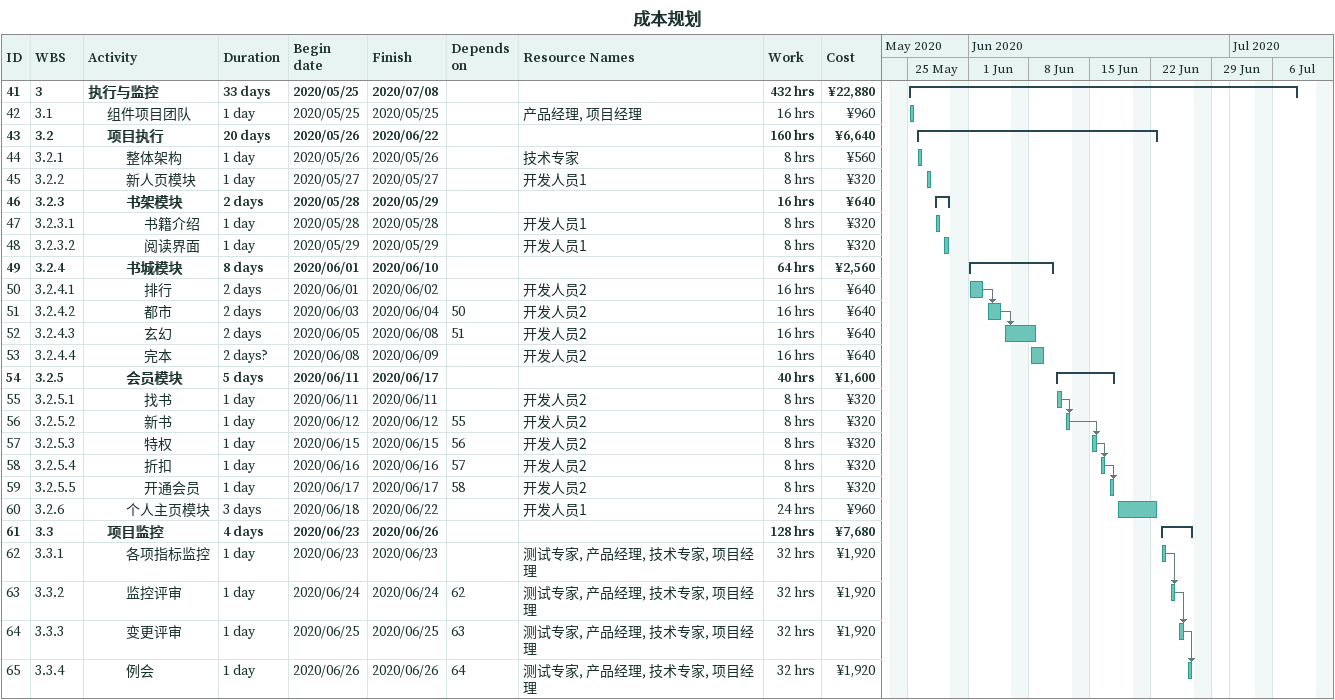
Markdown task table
成本规划

| ID | WBS | Task | Duration | Start | Finish | Predecessors | Resources | Work (h) | Cost (¥) |
|---|---|---|---|---|---|---|---|---|---|
| 41 | 3 | **执行与监控** | 33d | 2020-05-25 | 2020-07-08 |  |  | 432 | 22880 |
| 42 | 3.1 | 组件项目团队 | 1d | 2020-05-25 | 2020-05-25 |  | 产品经理, 项目经理 | 16 | 960 |
| 43 | 3.2 | **项目执行** | 20d | 2020-05-26 | 2020-06-22 |  |  | 160 | 6640 |
| 44 | 3.2.1 | 整体架构 | 1d | 2020-05-26 | 2020-05-26 |  | 技术专家 | 8 | 560 |
| 45 | 3.2.2 | 新人页模块 | 1d | 2020-05-27 | 2020-05-27 |  | 开发人员1 | 8 | 320 |
| 46 | 3.2.3 | **书架模块** | 2d | 2020-05-28 | 2020-05-29 |  |  | 16 | 640 |
| 47 | 3.2.3.1 | 书籍介绍 | 1d | 2020-05-28 | 2020-05-28 |  | 开发人员1 | 8 | 320 |
| 48 | 3.2.3.2 | 阅读界面 | 1d | 2020-05-29 | 2020-05-29 |  | 开发人员1 | 8 | 320 |
| 49 | 3.2.4 | **书城模块** | 8d | 2020-06-01 | 2020-06-10 |  |  | 64 | 2560 |
| 50 | 3.2.4.1 | 排行 | 2d | 2020-06-01 | 2020-06-02 |  | 开发人员2 | 16 | 640 |
| 51 | 3.2.4.2 | 都市 | 2d | 2020-06-03 | 2020-06-04 | 50 | 开发人员2 | 16 | 640 |
| 52 | 3.2.4.3 | 玄幻 | 2d | 2020-06-05 | 2020-06-08 | 51 | 开发人员2 | 16 | 640 |
| 53 | 3.2.4.4 | 完本 | 2d? | 2020-06-08 | 2020-06-09 |  | 开发人员2 | 16 | 640 |
| 54 | 3.2.5 | **会员模块** | 5d | 2020-06-11 | 2020-06-17 |  |  | 40 | 1600 |
| 55 | 3.2.5.1 | 找书 | 1d | 2020-06-11 | 2020-06-11 |  | 开发人员2 | 8 | 320 |
| 56 | 3.2.5.2 | 新书 | 1d | 2020-06-12 | 2020-06-12 | 55 | 开发人员2 | 8 | 320 |
| 57 | 3.2.5.3 | 特权 | 1d | 2020-06-15 | 2020-06-15 | 56 | 开发人员2 | 8 | 320 |
| 58 | 3.2.5.4 | 折扣 | 1d | 2020-06-16 | 2020-06-16 | 57 | 开发人员2 | 8 | 320 |
| 59 | 3.2.5.5 | 开通会员 | 1d | 2020-06-17 | 2020-06-17 | 58 | 开发人员2 | 8 | 320 |
| 60 | 3.2.6 | 个人主页模块 | 3d | 2020-06-18 | 2020-06-22 |  | 开发人员1 | 24 | 960 |
| 61 | 3.3 | **项目监控** | 4d | 2020-06-23 | 2020-06-26 |  |  | 128 | 7680 |
| 62 | 3.3.1 | 各项指标监控 | 1d | 2020-06-23 | 2020-06-23 |  | 测试专家, 产品经理, 技术专家, 项目经理 | 32 | 1920 |
| 63 | 3.3.2 | 监控评审 | 1d | 2020-06-24 | 2020-06-24 | 62 | 测试专家, 产品经理, 技术专家, 项目经理 | 32 | 1920 |
| 64 | 3.3.3 | 变更评审 | 1d | 2020-06-25 | 2020-06-25 | 63 | 测试专家, 产品经理, 技术专家, 项目经理 | 32 | 1920 |
| 65 | 3.3.4 | 例会 | 1d | 2020-06-26 | 2020-06-26 | 64 | 测试专家, 产品经理, 技术专家, 项目经理 | 32 | 1920 |
